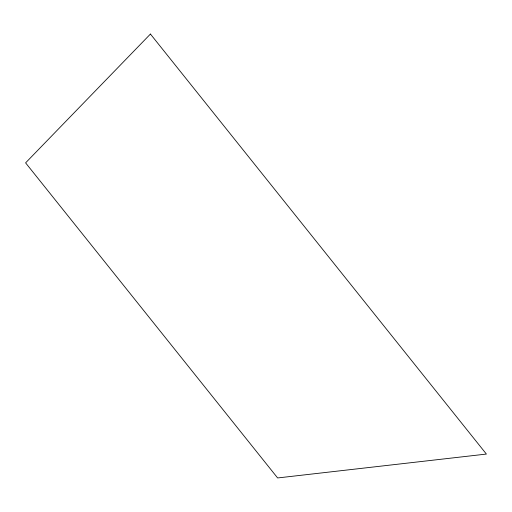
<?xml version="1.0" encoding="UTF-8"?>
<svg xmlns="http://www.w3.org/2000/svg" width="512" height="512" viewBox="0 0 512 512"><rect width="100%" height="100%" fill="white"/><g stroke="black" fill="none" stroke-linecap="round" stroke-linejoin="round"><path stroke-width="0.77" d="M150.432 34.048L25.6 162.867L277.626 477.952L486.4 454.067L150.432 34.048"/></g></svg>
